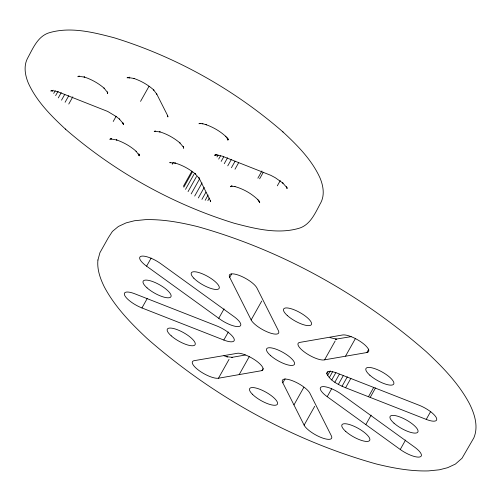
<?xml version="1.0" encoding="UTF-8"?>
<svg xmlns="http://www.w3.org/2000/svg" width="501" height="501" viewBox="0 0 501 501"><rect width="100%" height="100%" fill="white"/><g stroke="black" fill="none" stroke-linecap="round" stroke-linejoin="round"><path stroke-width="0.75" d="M139.021 154.264L138.915 155.385L138.79 153.838L139.478 155.849L136.034 151.183L136.579 151.69C130.774 146.367 123.772 142.397 116.332 139.842L116.946 140.011L110.508 138.896L111.523 138.821L109.65 139.265M210.458 200.607L210.345 201.734L210.476 200.312L210.683 201.383L198.809 177.536L199.26 178.419L194.927 173.54L195.384 173.972C189.315 168.981 182.283 165.079 174.705 162.925L175.431 163.126L169.707 162.668L170.785 162.587M227.968 139.04L227.855 140.174L227.886 138.696L228.087 139.76L227.085 137.762L227.523 138.62L225.45 136.166L226.02 136.698C220.321 131.281 213.351 127.304 205.98 124.636L206.556 124.799L202.097 123.578L202.899 123.797L199.905 123.471M326.796 373.771L326.965 372.418L328.074 371.604L332.77 371.748L336.033 372.7L419.124 405.246A15.9 4.86 29.3 0 1 436.296 417.659A15.9 4.86 29.3 0 1 426.245 419.4L345.602 387.761C338.513 384.718 330.359 381.029 326.796 373.771L327.93 371.748M52.655 91.52L53.388 90.205M53.701 93.411L55.173 90.787M55.624 95.585L57.834 91.645M58.291 97.889L61.235 92.641M61.517 100.169L64.836 94.263M65.092 102.267L68.775 95.704M68.762 104.045L72.814 96.825M129.014 78.4L129.753 77.091M113.213 121.492L116.157 116.245M140.543 101.377L149.016 86.285M172.231 164.297L173.333 162.33M183.397 186.303L191.87 171.21M183.817 187.205L192.284 172.119M185.539 189.328L194.012 174.235M188.05 191.614L196.517 176.521M146.599 266.175A15.9 4.86 29.3 0 1 141.564 256.168A15.9 4.86 29.3 0 1 160.815 263.714L234.731 317.152A15.9 4.86 29.3 0 1 238.338 326.577A15.9 4.86 29.3 0 1 218.768 318.31L146.599 266.175L151.139 258.09M191.169 193.912L199.636 178.819M194.682 196.066L202.041 182.946M216.983 157.007L218.092 155.041M218.674 159.118L220.515 155.836M198.352 197.933L204.239 187.43M221.154 161.403L223.728 156.807M201.928 199.373L205.98 192.159M141.94 307.952L223.809 340.041A15.9 4.86 29.3 0 0 233.861 338.307A15.9 4.86 29.3 0 0 216.683 325.894L134.813 293.799A15.9 4.86 29.3 0 0 124.768 295.54A15.9 4.86 29.3 0 0 141.94 307.952L147.231 298.521M224.248 163.702L227.56 157.796M205.172 200.3L208.115 195.052M207.859 200.65L209.33 198.027M227.748 165.869L231.431 159.305M231.418 167.747L235.094 161.184M235 169.213L238.683 162.65M257.871 178.187L261.923 170.973M259.612 178.819L263.294 172.263M277.322 185.821L280.272 180.573M229.715 277.372A15.9 4.86 29.3 0 1 239.766 275.631A15.9 4.86 29.3 0 1 256.944 288.044L278.368 330.597A15.9 4.86 29.3 0 1 268.317 332.338A15.9 4.86 29.3 0 1 251.145 319.926L229.715 277.372L231.606 274.003M218.768 318.31L224.06 308.879M223.809 340.041L228.35 331.963M218.467 378.224L261.973 370.615A15.9 4.86 29.3 0 0 256.293 360.908A15.9 4.86 29.3 0 0 238.038 353.186L194.175 360.67A15.9 4.86 29.3 0 0 199.216 370.677A15.9 4.86 29.3 0 0 218.467 378.224L229.051 359.361M251.145 319.926L261.729 301.063M239.184 374.598L249.392 356.405M261.973 370.615L263.106 368.592M282.827 382.845A15.9 4.86 29.3 0 1 292.277 380.679A15.9 4.86 29.3 0 1 309.787 393.022L331.349 435.826A15.9 4.86 29.3 0 1 321.298 437.567A15.9 4.86 29.3 0 1 304.12 425.155L282.827 382.845L285.094 378.806M293.999 404.852L303.825 387.336M324.585 359.831L366.889 352.529A15.9 4.86 29.3 0 0 361.847 342.521A15.9 4.86 29.3 0 0 342.596 334.975L299.423 342.471A15.9 4.86 29.3 0 0 305.698 352.948A15.9 4.86 29.3 0 0 324.585 359.831L335.169 340.968M327.585 375.562L330.228 370.846M329.27 377.666L332.677 371.604M304.12 425.155L314.709 406.292M331.75 379.952L335.908 372.544M345.558 356.105L355.391 338.588M334.843 382.257L339.377 374.172M327.209 396.698A15.9 4.86 29.3 0 1 322.168 386.691A15.9 4.86 29.3 0 1 341.419 394.237L414.465 447.024A15.9 4.86 29.3 0 1 419.5 457.031A15.9 4.86 29.3 0 1 400.249 449.485L327.209 396.698L331.743 388.613M338.344 384.417L343.26 375.662M342.014 386.296L347.306 376.865M345.602 387.761L350.894 378.33M366.889 352.529L368.78 349.159M368.467 396.742L373.765 387.304M370.214 397.374L375.506 387.943M365.849 424.572L371.147 415.141M400.249 449.485L405.541 440.053M426.245 419.4L430.785 411.315M215.68 154.771L214.772 155.454L215.925 154.602L214.904 154.991L217.052 154.74L216.075 154.815L222.312 156.168L270.816 175.331L275.249 177.698L283.021 183.184L282.558 182.752L286.916 187.681L286.447 186.779L287.073 188.62L286.873 187.531M231.475 186.078L230.566 186.76L231.744 185.927M154.784 131.462L155.767 131.037M78.901 76.346L77.849 76.747L79.553 76.183L78.507 76.258L84.682 77.123L84.024 76.941C91.533 79.352 98.553 83.298 104.477 88.502L103.964 88.019L107.778 92.798L107.289 91.865L107.615 93.574L107.414 92.46M51.841 90.625L50.801 91.019L52.699 90.587L51.684 90.656M128.093 77.448L127.054 77.849L128.901 77.379M351.157 336.641L335.495 339.215L336.459 339.146L330.021 337.63M245.365 355.009L231.525 357.432L232.552 357.357L226.709 356.712L227.404 356.906L223.96 355.754M198.891 123.747L200.237 123.515M230.723 186.316L232.17 186.159M155.266 131.199L154.208 131.275L160.132 131.92L159.437 131.725C166.99 133.992 174.022 137.919 180.034 143.01L179.552 142.553L183.673 147.419L183.197 146.505L183.698 148.29L183.491 147.194M127.874 77.455L134.268 78.525L133.648 78.356C141.1 80.886 148.102 84.851 153.939 90.155L153.4 89.648L156.838 94.219L156.375 93.318L167.434 115.205L167.916 116.958L167.71 115.856M231.919 186.153L235.038 186.597L234.274 186.385C243.135 188.777 251.439 193.43 258.021 199.836L257.426 199.279L259.336 201.684L258.879 200.801L259.712 202.73L259.505 201.653M54.571 90.894L58.154 91.808M57.546 91.639L107.702 111.441L116.232 116.57L119.752 119.376L119.263 118.925L123.39 123.791L122.914 122.87L123.409 124.661L123.208 123.559M282.551 131.563C233.754 89.247 175.995 56.889 114.266 37.807L113.602 37.625C93.142 32.277 71.104 26.678 50.131 32.49C37.769 35.684 32.909 48.597 27.367 58.617C23.491 66.364 25.138 75.463 28.344 83.128C36.661 101.446 51.24 115.95 65.788 129.446C114.585 171.762 172.338 204.12 234.067 223.202L234.737 223.383C255.197 228.732 277.235 234.324 298.208 228.519C310.564 225.325 315.43 212.405 320.972 202.391C324.848 194.645 323.201 185.545 319.989 177.874C311.672 159.562 297.093 145.052 282.551 131.563L283.04 132.026M65.293 128.982L65.788 129.446M97.927 260.013C96.937 269.432 100.231 278.594 104.321 286.91C114.854 306.75 130.68 323.089 146.937 338.325L147.438 338.795C213.094 396.222 291.469 440.085 375.531 463.769L376.251 463.97C393.335 468.153 410.826 471.403 428.487 470.902L439.333 469.806L447.643 467.69L455.39 464.083L462.035 458.24L473.846 437.855C478.637 426.583 474.635 413.995 469.443 403.656C458.91 383.816 443.084 367.477 426.833 352.241L426.332 351.765C360.676 294.344 282.295 250.475 198.233 226.79L197.519 226.596C180.429 222.406 162.944 219.162 145.277 219.657L134.431 220.753L126.12 222.876L118.374 226.477L112.412 231.424L108.391 237.618L99.918 252.704L97.927 260.013M270.521 355.516A15.9 4.86 29.3 0 0 294.1 364.759A15.9 4.86 29.3 0 0 276.972 349.523A15.9 4.86 29.3 0 0 270.521 355.516M252.329 394.193A15.9 4.86 29.3 0 0 276.514 404.952A15.9 4.86 29.3 0 0 261.791 390.097A15.9 4.86 29.3 0 0 252.329 394.193M287.255 315.473A15.9 4.86 29.3 0 0 310.989 325.03A15.9 4.86 29.3 0 0 294.312 309.85A15.9 4.86 29.3 0 0 287.255 315.473M193.818 278.18A15.9 4.86 29.3 0 0 218.073 289.209A15.9 4.86 29.3 0 0 203.832 274.448A15.9 4.86 29.3 0 0 193.818 278.18M345.815 431.505A15.9 4.86 29.3 0 0 369.394 440.748A15.9 4.86 29.3 0 0 352.259 425.512A15.9 4.86 29.3 0 0 345.815 431.505M147.056 287.868A15.9 4.86 29.3 0 0 170.634 297.112A15.9 4.86 29.3 0 0 153.506 281.875A15.9 4.86 29.3 0 0 147.056 287.868M171.21 335.833A15.9 4.86 29.3 0 0 194.789 345.076A15.9 4.86 29.3 0 0 177.655 329.84A15.9 4.86 29.3 0 0 171.21 335.833M369.838 375.199A15.9 4.86 29.3 0 0 393.417 384.442A15.9 4.86 29.3 0 0 376.282 369.206A15.9 4.86 29.3 0 0 369.838 375.199M393.986 423.163A15.9 4.86 29.3 0 0 417.565 432.407A15.9 4.86 29.3 0 0 400.437 417.17A15.9 4.86 29.3 0 0 393.986 423.163"/></g></svg>
